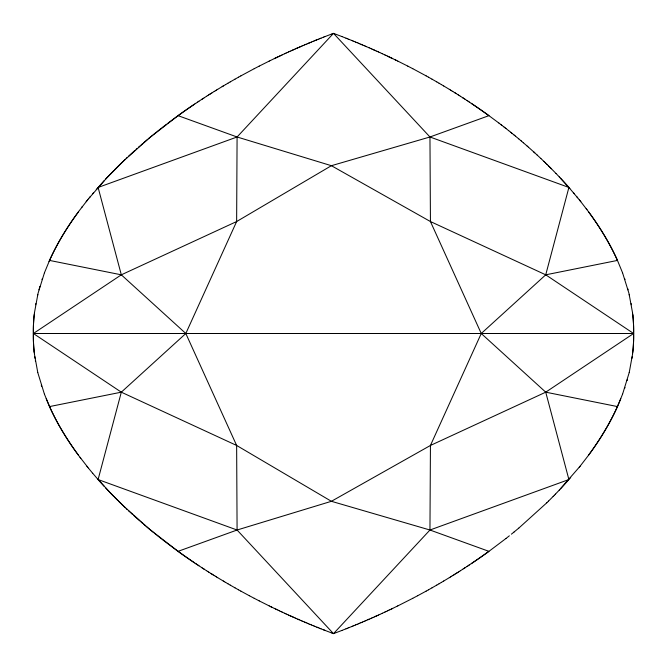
<?xml version="1.0" encoding="UTF-8"?>
<svg xmlns="http://www.w3.org/2000/svg" width="667" height="667" viewBox="0 0 667 667"><rect width="100%" height="100%" fill="white"/><g stroke="black" fill="none" stroke-linecap="round" stroke-linejoin="round"><path stroke-width="1" d="M341.896 36.56L333.5 33.35L237.085 136.985L236.635 221.544L185.818 333.5L121.319 392.179L49.55 406.578L44.447 394.214M332.108 633.125L333.5 633.65L429.957 530.015L430.44 445.456L481.249 333.5L545.731 274.821L617.459 260.422L622.553 272.795M34.442 312.798L34.184 315.107A95.99 58.746 -77.5 0 0 33.392 333.5A95.99 58.746 77.5 0 0 34.184 351.893M632.558 354.202L632.825 351.893A96.098 58.838 -77.5 0 0 633.617 333.5A96.098 58.838 77.5 0 0 632.825 315.107M34.442 312.806L38.061 293.28L44.447 272.786M632.558 354.194L629.223 372.578M632.183 357.07L632.266 356.495M632.016 358.221L632.099 357.645M35.634 304.752L35.843 303.602M37.51 295.564L37.786 294.422M629.214 372.578L622.561 394.214M104.444 486.593L98.099 479.548L121.319 392.179L33.383 333.5A91.221 52.134 -77.5 0 1 34.234 314.524M632.758 352.476A91.112 52.043 -77.5 0 0 633.608 333.5L545.731 274.821L568.901 187.452L559.288 176.913M38.944 289.845L39.261 288.703M39.578 287.56L39.912 286.418M627.088 380.582L627.422 379.44M42.038 279.59L42.421 278.456M624.579 388.544L624.962 387.41M44.439 272.795L49.55 260.422A134.551 74.504 -56.3 0 1 53.46 252.168A139.195 77.08 -56.3 0 1 57.762 243.947A156.353 86.577 -56.3 0 1 78.606 211.647A169.977 98.966 -56.4 0 0 62.423 235.776A146.015 85.009 -56.4 0 0 49.525 260.422L49.041 261.539M622.553 394.205L617.459 406.578A136.643 75.629 -56.4 0 1 609.229 423.053A156.178 86.443 -56.4 0 1 588.386 455.353M620.802 398.724L617.45 406.578A146.206 85.151 -56.3 0 1 604.552 431.216A161.814 94.247 -56.3 0 1 599.533 439.336A178.848 104.169 -56.3 0 1 588.436 455.394L579.264 467.267M78.564 211.606L87.744 199.733M81.541 207.629L82.299 206.637M86.16 201.701L86.943 200.717M580.057 466.283L559.288 490.095M87.736 199.733L88.536 198.749M88.528 198.758L106.437 178.264L124.946 159.621M89.328 197.774L90.137 196.798M92.705 193.713L93.588 192.671M96.281 189.536L104.319 180.549M569.81 478.506L570.719 477.464M105.528 179.24L107.162 177.489M107.712 176.905L109.363 175.163M559.296 490.087L555.403 494.155M109.922 174.579L111.597 172.845M555.411 494.147L554.277 495.314M112.156 172.261L113.857 170.527M554.285 495.306L553.143 496.473M553.151 496.465L548.541 501.084M114.424 169.952L118.451 165.916M548.557 501.075L546.79 502.801M119.034 165.341L120.585 163.824M546.807 502.793L518.751 528.139M120.96 163.457L122.878 161.597M123.478 161.03L149.7 137.652L178.072 115.658A325.971 173.061 -27.9 0 1 194.639 104.085M126.146 158.488L127.355 157.345M128.573 156.211L134.751 150.567M136.001 149.441L137.26 148.324M138.528 147.199L139.803 146.081M141.087 144.972L142.371 143.855M143.663 142.746L147.582 139.42M148.241 138.869L150.225 137.219M518.751 528.131L514.09 531.991M150.892 136.668L152.901 135.017M514.099 531.983L511.397 534.175M153.568 134.467L156.27 132.283M156.953 131.741L158.996 130.107M509.363 535.801L505.928 538.527M159.688 129.565L161.748 127.939M505.936 538.519L488.936 551.342A325.429 172.728 -27.9 0 1 472.353 562.915L471.286 563.632M162.44 127.397L164.532 125.78M165.224 125.246L166.625 124.17M168.034 123.095L178.064 115.658A279.79 123.412 -27.9 0 1 194.597 104.119L195.706 103.368M195.664 103.402L197.841 101.951M34.442 354.202L34.242 352.468A91.221 52.134 77.5 0 1 33.383 333.5L121.319 274.821L236.635 221.544L331.399 165.699L429.957 136.985L488.936 115.658L498.958 123.095M165.224 541.754L178.064 551.342L237.085 530.015L331.399 501.301L430.44 445.456L545.731 392.179L633.617 333.5A91.112 52.043 77.5 0 0 632.758 314.524L632.558 312.798M197.799 101.976L198.916 101.234M468.076 565.766L471.344 563.598A280.157 123.578 -27.9 0 0 488.936 551.342L429.957 530.015L331.399 501.301L236.635 445.456L121.319 392.179M469.209 565.024L467 566.475M198.866 101.267L203.243 98.408M467.058 566.441L463.757 568.592M202.109 99.15L204.335 97.699M464.899 567.85L462.665 569.301M204.285 97.741L206.52 96.298M462.723 569.259L460.472 570.702M206.47 96.331L207.62 95.598M459.38 571.402L460.53 570.669M207.57 95.631L208.721 94.897M458.279 572.103L459.438 571.369M208.671 94.931L210.939 93.505M452.71 575.579L458.337 572.069M209.772 94.239L212.048 92.805M456.061 573.495L457.17 572.803M211.998 92.838L214.282 91.421M453.885 574.854L455.002 574.162M214.232 91.454L215.408 90.729M451.592 576.271L452.768 575.546M215.358 90.762L216.525 90.037M450.467 576.963L451.651 576.238M216.483 90.07L217.659 89.353M449.341 577.647L450.525 576.93M217.609 89.378L223.345 85.926M449.391 577.622L443.647 581.074M222.161 86.635L225.646 84.567M443.697 581.049L441.354 582.433M225.604 84.592L227.956 83.208M441.396 582.408L439.044 583.792M227.922 83.233L230.282 81.858M439.078 583.767L436.718 585.142M230.248 81.874L234.967 79.181M436.752 585.117L432.024 587.819M234.942 79.19L238.519 77.18M432.058 587.81L428.481 589.82M238.503 77.197L240.904 75.855M428.497 589.803L426.096 591.145M240.895 75.863L254.252 68.676M426.113 591.137L417.659 595.723M417.65 595.731L412.765 598.307M254.227 68.693L259.205 66.116M412.748 598.324L397.74 605.936M259.171 66.133L269.268 61.064M269.218 61.089L270.544 60.439M396.456 606.561L397.782 605.911M270.485 60.464L278.231 56.737M396.515 606.536L391.346 609.038M274.304 58.613L280.824 55.519M392.688 608.387L390.062 609.646M388.769 610.263L390.128 609.621M387.485 610.872L388.836 610.23M279.456 56.161L282.116 54.911M386.185 611.481L387.544 610.839M384.884 612.089L386.251 611.447M282.041 54.944L284.726 53.702M384.959 612.056L382.283 613.298M284.642 53.735L286.026 53.102M382.358 613.265L379.665 614.499M285.951 53.135L287.335 52.501M287.252 52.535L288.653 51.901M378.347 615.099L379.74 614.465M288.569 51.943L289.97 51.309M378.431 615.057L375.713 616.283M289.887 51.342L291.287 50.717M377.113 615.658L374.395 616.875M291.204 50.75L293.93 49.533M292.521 50.158L295.264 48.949M373.07 617.467L374.47 616.842M371.744 618.051L373.153 617.425M295.173 48.983L297.924 47.774M370.41 618.643L371.827 618.017M296.498 48.399L301.943 46.04M370.493 618.601L366.408 620.385M367.825 619.768L369.159 619.184M299.258 47.199L300.592 46.615M365.066 620.96L366.483 620.352M301.851 46.073L303.285 45.464M363.723 621.536L365.141 620.927M303.193 45.498L304.627 44.889M362.373 622.111L363.798 621.502M304.544 44.922L305.978 44.322M361.022 622.678L362.456 622.078M305.895 44.355L307.329 43.747M359.671 623.253L361.105 622.644M307.245 43.78L310.038 42.621M358.321 623.82L359.746 623.22M308.604 43.213L311.397 42.054M356.962 624.379L358.396 623.787M355.603 624.946L357.037 624.354M311.322 42.088L312.765 41.496M354.235 625.504L355.669 624.912M312.69 41.521L314.132 40.937M352.876 626.063L354.31 625.479M314.057 40.962L318.242 39.27M351.509 626.621L352.943 626.038M315.424 40.404L316.8 39.853M351.567 626.596L348.766 627.73M318.176 39.295L319.618 38.728M347.39 628.272L348.816 627.705M319.551 38.744L320.994 38.177M346.015 628.823L347.44 628.256M320.935 38.194L323.753 37.085M346.056 628.806L341.863 630.457M323.712 37.102L325.146 36.543M325.096 36.56L332.108 33.875M341.896 630.44L333.5 633.65L237.085 530.015L98.107 479.548L92.705 473.287M332.091 33.884L333.5 33.35L429.957 136.985L568.901 187.452L579.264 199.733M545.731 274.821L430.44 221.544L331.399 165.699L237.085 136.985L98.107 187.452L121.319 274.821L185.818 333.5L236.635 445.456L237.085 530.015M429.957 530.015L568.901 479.548L545.731 392.179L481.249 333.5L430.44 221.544L429.957 136.985M33.383 333.5L633.617 333.5M49.55 260.422L121.319 274.821M545.731 392.179L617.459 406.578M178.072 115.658L237.085 136.985M332.091 633.116L323.712 629.898M341.863 36.543L346.056 38.194M325.146 630.457L320.935 628.806M346.015 38.177L347.44 38.744M319.551 628.256L320.994 628.823M347.39 38.728L348.816 39.295M319.618 628.272L315.424 626.596M316.867 627.172L318.242 627.73M348.766 39.27L351.567 40.404M351.509 40.379L352.943 40.962M314.057 626.038L315.499 626.621M352.876 40.937L354.31 41.521M312.69 625.479L314.132 626.063M354.235 41.496L355.669 42.088M311.322 624.912L312.765 625.504M355.603 42.054L357.037 42.646M309.963 624.354L311.397 624.946M356.962 42.621L358.396 43.213M308.604 623.787L310.038 624.379M358.321 43.18L359.746 43.78M307.245 623.22L308.688 623.82M359.671 43.747L362.456 44.922M307.329 623.253L304.544 622.078M361.022 44.322L363.798 45.498M305.978 622.678L303.193 621.502M363.723 45.464L365.141 46.073M301.851 620.927L303.285 621.536M365.066 46.04L366.483 46.648M300.509 620.352L301.943 620.96M366.408 46.615L369.159 47.816M297.832 619.184L300.592 620.385M299.258 619.801L296.498 618.601M369.076 47.774L370.493 48.399M370.41 48.358L371.827 48.983M295.173 618.017L296.59 618.643M371.744 48.949L374.47 50.158M295.264 618.051L292.521 616.842M373.07 49.533L375.796 50.75M293.93 617.467L289.887 615.658M375.713 50.717L377.113 51.342M291.287 616.283L288.569 615.057M377.038 51.309L378.431 51.943M378.347 51.901L379.74 52.535M287.252 614.465L288.653 615.099M379.665 52.501L382.358 53.735M285.951 613.865L287.335 614.499M284.642 613.265L286.026 613.898M382.283 53.702L384.959 54.944M284.726 613.298L282.041 612.056M384.884 54.911L386.251 55.553M280.749 611.447L282.116 612.089M386.185 55.519L392.688 58.613M279.456 610.839L280.824 611.481M387.485 56.128L397.782 61.089M278.156 610.23L279.523 610.872M278.231 610.263L275.588 609.004M276.938 609.646L274.304 608.387M274.37 608.421L270.485 606.536M271.811 607.178L269.218 605.911M395.239 59.847L396.515 60.464M397.74 61.064L407.829 66.133M269.268 605.936L259.171 600.867M407.795 66.116L412.765 68.693M259.205 600.884L254.227 598.307M412.748 68.676L426.113 75.863M254.252 598.324L249.341 595.723M249.341 595.723L240.895 591.137M426.096 75.855L428.497 77.197M240.904 591.145L238.503 589.803M428.481 77.18L432.058 79.19M238.519 589.82L234.942 587.81M432.024 79.181L436.752 81.874M234.967 587.819L230.257 585.126M436.718 81.858L439.078 83.233M230.282 585.142L227.922 583.767M439.044 83.208L441.396 84.592M227.956 583.792L225.604 582.408M441.354 84.567L443.697 85.951M217.609 577.622L225.646 582.433M223.303 581.049L224.454 581.732M443.647 85.926L449.391 89.378M449.341 89.353L450.525 90.07M216.483 576.93L217.659 577.647M450.467 90.037L451.651 90.762M215.358 576.238L216.525 576.963M451.592 90.729L452.768 91.454M214.232 575.546L215.408 576.271M452.71 91.421L456.12 93.538M208.671 572.069L214.282 575.579M213.115 574.854L210.88 573.462M454.952 92.813L458.337 94.931M458.279 94.897L459.438 95.631M207.57 571.369L208.721 572.103M459.38 95.598L460.53 96.331M206.47 570.669L207.62 571.402M460.472 96.298L463.807 98.441M206.52 570.702L203.193 568.559M462.665 97.699L464.899 99.15M204.335 569.301L202.109 567.85M464.841 99.116L467.058 100.559M202.151 567.884L197.799 565.024M467 100.525L468.134 101.267M468.076 101.234L469.209 101.976M198.916 565.766L195.664 563.598M469.151 101.951L471.344 103.402A280.157 123.578 27.9 0 1 488.936 115.658A325.429 172.728 27.9 0 0 472.353 104.085L471.286 103.368M196.773 564.34L194.606 562.881A279.79 123.412 27.9 0 1 178.072 551.342L149.7 529.348L123.687 506.17M498.941 123.078L501.075 124.712M501.059 124.696L501.776 125.246M501.759 125.229L503.86 126.863M164.532 541.22L162.44 539.603M503.843 126.847L505.244 127.939M505.227 127.922L505.936 128.481M161.748 539.061L159.688 537.435M505.928 128.473L508.688 130.657M158.996 536.893L156.953 535.259M508.663 130.632L510.722 132.283M510.697 132.258L511.397 132.833M156.27 534.717L154.244 533.075M511.397 132.825L512.098 133.392M512.064 133.367L513.44 134.484M513.407 134.451L514.107 135.026M153.568 532.533L151.559 530.882M514.082 135.001L515.441 136.118M515.408 136.093L518.768 138.878M150.892 530.332L148.899 528.681M518.734 138.853L520.727 140.529M148.241 528.131L146.273 526.471M520.702 140.504L521.377 141.079M521.352 141.054L523.353 142.763M145.614 525.921L143.663 524.254M523.32 142.73L527.205 146.098M141.087 522.028L142.371 523.145M527.172 146.065L528.472 147.215M139.803 520.919L133.5 515.308M528.447 147.182L534.767 152.843M533.492 151.692L537.218 155.094M131.024 513.048L132.258 514.182M537.185 155.061L540.854 158.488M128.573 510.789L129.79 511.923M126.146 508.512L127.355 509.655M540.82 158.454L543.872 161.364M124.946 507.379L110.755 493.288L98.107 479.548M543.838 161.331L544.455 161.931M122.878 505.403L121.344 503.918M544.43 161.898L545.631 163.065M545.606 163.031L546.79 164.199M120.96 503.543L118.451 501.084M546.807 164.207L547.407 164.799M547.39 164.774L548.566 165.941M548.549 165.916L549.716 167.084M549.124 166.483L550.292 167.65M117.867 500.508L116.717 499.358M550.275 167.634L550.859 168.226M550.842 168.201L551.417 168.776M116.141 498.783L114.424 497.048M551.459 168.826L555.953 173.412M113.857 496.473L109.922 492.421M555.978 173.445L559.288 176.905M109.363 491.837L107.712 490.095M107.162 489.511L105.528 487.76M569.81 188.494L568.893 187.452A216.767 109.438 41.9 0 0 560.397 178.081M573.412 192.663L574.295 193.713M92.705 473.287L88.536 468.251M576.863 196.79L577.672 197.774M88.528 468.242L78.564 455.403M579.264 199.733L588.436 211.606A178.848 104.169 56.3 0 1 599.541 227.655A161.814 94.247 56.3 0 1 604.569 235.776A146.206 85.151 56.3 0 1 617.475 260.422A136.643 75.629 56.4 0 0 609.229 243.947A156.178 86.443 56.4 0 0 588.386 211.647M86.943 466.283L87.736 467.267M580.057 200.717L580.84 201.701M586.21 208.621L586.96 209.613M80.04 457.387L80.79 458.379M49.525 406.578A146.015 85.009 56.4 0 0 62.448 431.216A169.977 98.966 56.4 0 0 78.589 455.378A156.353 86.577 56.3 0 1 57.721 423.061A139.195 77.08 56.3 0 1 53.46 414.832A134.551 74.504 56.3 0 1 49.541 406.578L46.198 398.724M622.561 272.786L628.939 293.28L632.558 312.806M44.439 394.205L37.777 372.578M624.579 278.456L624.962 279.59M41.296 385.134L41.662 386.276M627.739 288.703L628.056 289.845M629.223 294.422L629.498 295.564M37.786 372.578L34.442 354.194M631.157 303.602L631.366 304.752M35.343 360.53L35.434 361.105M34.901 357.654L34.984 358.229M34.742 356.503L34.817 357.078M632.758 314.532L632.825 315.107M34.184 351.893L34.242 352.468M568.901 479.548A216.767 109.438 -41.9 0 1 560.397 488.919M194.639 562.915A325.971 173.061 27.9 0 1 178.064 551.342"/></g></svg>
